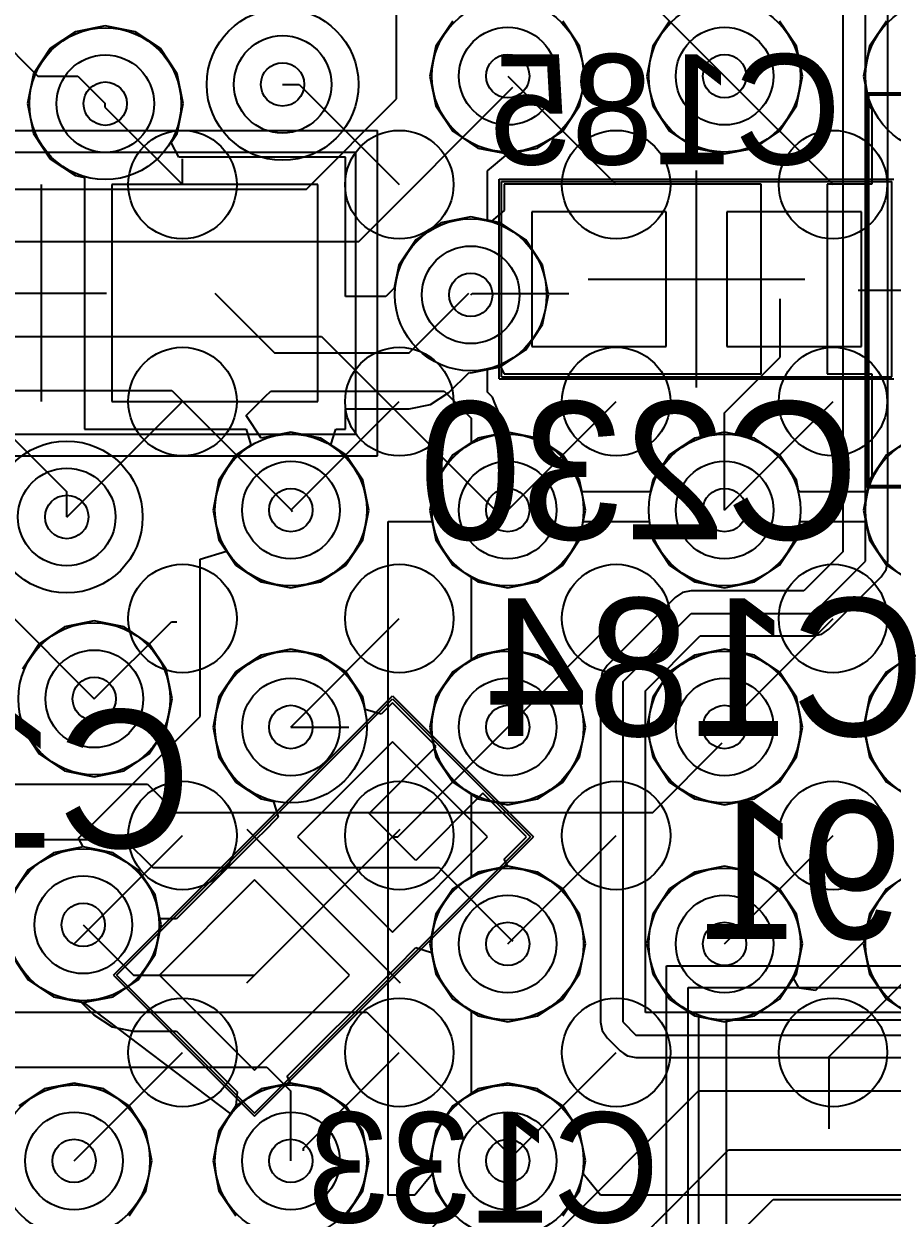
# Model space of a CAD drawing. Extents: x 28 to 300, y 18 to 330.
# Drawn here: x 171.55 to 175.55, y 145.52 to 151.01 of the extents above; entities that cross this region are included whole.
import ezdxf

# ---------------------------------------------------------------- set-up
doc = ezdxf.new("R2010")
doc.units = 0
for name, color, linetype in [('BOTTOMLAYER', 5, 'CONTINUOUS'), ('BOTTOMOVERLAY', 54, 'CONTINUOUS'), ('BOTTOMPASTE', 16, 'CONTINUOUS'), ('BOTTOMSOLDER', 6, 'CONTINUOUS'), ('DRILLDRAWING', 1, 'CONTINUOUS'), ('INTERNALPLANE1', 76, 'CONTINUOUS'), ('INTERNALPLANE6', 136, 'CONTINUOUS'), ('MECHANICAL14', 56, 'CONTINUOUS'), ('MECHANICAL16', 56, 'CONTINUOUS'), ('MIDLAYER1', 16, 'CONTINUOUS'), ('MIDLAYER3', 90, 'CONTINUOUS'), ('MULTILAYER', 9, 'CONTINUOUS'), ('TOPLAYER', 1, 'CONTINUOUS'), ('TOPPASTE', 8, 'CONTINUOUS'), ('TOPSOLDER', 216, 'CONTINUOUS'), ('VIAHOLELAYER', 16, 'CONTINUOUS')]:
    doc.layers.add(name, color=color, linetype=linetype)

msp = doc.modelspace()

# ---------------------------------------------------------------- linework, layer by layer
at = {"layer": 'BOTTOMLAYER'}
for p, q in [((171.9238, 151.0021), (171.7865, 150.9748)), ((172.0611, 150.9748), (171.9238, 151.0021)), ((173.5258, 151.024), (173.448, 150.9075)), ((174.1112, 150.9075), (174.0334, 151.024)), ((174.5258, 151.024), (174.448, 150.9075)), ((175.1112, 150.9075), (175.0334, 151.024)), ((175.5258, 151.024), (175.448, 150.9075)), ((171.7865, 150.9748), (171.67, 150.897)), ((172.1776, 150.897), (172.0611, 150.9748)), ((171.67, 150.897), (171.5922, 150.7805)), ((172.2554, 150.7805), (172.1776, 150.897)), ((173.448, 150.9075), (173.4207, 150.7702)), ((174.1385, 150.7702), (174.1112, 150.9075)), ((174.448, 150.9075), (174.4207, 150.7702)), ((175.1385, 150.7702), (175.1112, 150.9075)), ((175.448, 150.9075), (175.4207, 150.7702)), ((171.5922, 150.7805), (171.5649, 150.6432)), ((172.2827, 150.6432), (172.2554, 150.7805)), ((173.4207, 150.7702), (173.448, 150.6329)), ((174.1112, 150.6329), (174.1385, 150.7702)), ((174.4207, 150.7702), (174.448, 150.6329)), ((175.1112, 150.6329), (175.1385, 150.7702)), ((175.4207, 150.7702), (175.448, 150.6329)), ((171.5649, 150.6432), (171.5922, 150.5059)), ((172.2554, 150.5059), (172.2827, 150.6432)), ((173.448, 150.6329), (173.5258, 150.5164)), ((174.0334, 150.5164), (174.1112, 150.6329)), ((174.448, 150.6329), (174.5258, 150.5164)), ((175.0334, 150.5164), (175.1112, 150.6329)), ((175.448, 150.6329), (175.458, 150.6179)), ((175.458, 150.6179), (175.458, 150.2716)), ((173.5258, 150.5164), (173.6423, 150.4386)), ((173.9169, 150.4386), (174.0334, 150.5164)), ((174.5258, 150.5164), (174.6423, 150.4386)), ((174.9169, 150.4386), (175.0334, 150.5164)), ((171.5922, 150.5059), (171.67, 150.3894)), ((172.2277, 150.4644), (172.2554, 150.5059)), ((172.2636, 150.3972), (172.2277, 150.4644)), ((173.0316, 150.3972), (172.2636, 150.3972)), ((173.0316, 149.7542), (173.0316, 150.3972)), ((173.6423, 150.4386), (173.7796, 150.4113)), ((173.7796, 150.4113), (173.9169, 150.4386)), ((174.6423, 150.4386), (174.7796, 150.4113)), ((174.7796, 150.4113), (174.9169, 150.4386)), ((171.67, 150.3894), (171.7865, 150.3116)), ((171.7865, 150.3116), (171.8276, 150.3034)), ((171.8276, 150.3034), (171.8276, 149.1432)), ((172.9046, 150.2702), (171.9546, 150.2702)), ((171.9546, 150.2702), (171.9546, 149.2702)), ((172.9046, 149.2702), (172.9046, 150.2702)), ((174.6095, 150.2716), (173.7634, 150.2716)), ((173.7634, 150.2716), (173.7634, 150.1503)), ((174.6374, 150.2716), (174.6095, 150.2716)), ((174.6095, 150.2716), (174.6095, 150.2716)), ((174.6095, 150.2716), (174.6095, 150.2716)), ((174.6504, 150.2716), (174.6374, 150.2716)), ((174.6634, 150.2716), (174.6504, 150.2716)), ((174.6913, 150.2716), (174.6634, 150.2716)), ((174.948, 150.2716), (174.6913, 150.2716)), ((174.6913, 150.2716), (174.6913, 150.2716)), ((174.6913, 150.2716), (174.6913, 150.2716)), ((174.6913, 150.2716), (174.6913, 150.2716)), ((174.948, 149.8343), (174.948, 150.2716)), ((175.458, 150.2716), (175.2528, 150.2716)), ((175.2528, 150.2716), (175.2528, 149.8343)), ((173.7634, 150.1503), (173.7045, 150.102)), ((173.8904, 150.1446), (173.8904, 149.5246)), ((174.5104, 150.1446), (173.8904, 150.1446)), ((174.5104, 149.5246), (174.5104, 150.1446)), ((174.7904, 150.1446), (174.7904, 149.5246)), ((175.4104, 150.1446), (174.7904, 150.1446)), ((175.4104, 149.5246), (175.4104, 150.1446)), ((173.4717, 150.0937), (173.3552, 150.0159)), ((173.609, 150.121), (173.4717, 150.0937)), ((173.7045, 150.102), (173.609, 150.121)), ((173.3552, 150.0159), (173.2774, 149.8994)), ((173.2774, 149.8994), (173.2561, 149.7925)), ((174.948, 149.3976), (174.948, 149.8343)), ((175.2528, 149.8343), (175.2528, 149.3976)), ((170.8296, 149.7702), (171.746, 148.8538)), ((172.4296, 149.7702), (172.7046, 149.4952)), ((173.2179, 149.7542), (173.0316, 149.7542)), ((173.2561, 149.7925), (173.2179, 149.7542)), ((173.3251, 149.4952), (173.6001, 149.7702)), ((173.609, 149.7621), (173.6157, 149.7688)), ((173.6157, 149.7688), (174.0616, 149.7688)), ((175.0366, 149.4748), (175.0366, 149.7438)), ((173.8904, 149.5246), (174.5104, 149.5246)), ((174.7904, 149.5246), (175.4104, 149.5246)), ((172.7046, 149.4952), (173.3251, 149.4952)), ((174.7796, 149.2178), (175.0366, 149.4748)), ((173.609, 149.4032), (173.7463, 149.4305)), ((173.7463, 149.4305), (173.7463, 149.4305)), ((173.7463, 149.4305), (173.7463, 149.4305)), ((173.7463, 149.4305), (173.7463, 149.4305)), ((173.7463, 149.4305), (173.7634, 149.3976)), ((173.5082, 149.3121), (173.601, 149.4048)), ((173.601, 149.4048), (173.609, 149.4032)), ((173.7634, 149.3976), (173.7634, 149.3976)), ((173.7634, 149.3976), (174.6374, 149.3976)), ((174.6374, 149.3976), (174.6374, 149.3976)), ((174.6374, 149.3976), (174.6634, 149.3976)), ((174.6634, 149.3976), (174.6913, 149.3976)), ((174.6913, 149.3976), (174.6913, 149.3976)), ((174.6913, 149.3976), (174.6913, 149.3976)), ((174.6913, 149.3976), (174.6913, 149.3976)), ((174.6913, 149.3976), (174.6913, 149.3976)), ((174.6913, 149.3976), (174.6913, 149.3976)), ((174.6913, 149.3976), (174.6913, 149.3976)), ((174.6913, 149.3976), (174.6913, 149.3976)), ((174.6913, 149.3976), (174.948, 149.3976)), ((175.2528, 149.3976), (175.458, 149.3976)), ((175.458, 149.3976), (175.458, 148.9225)), ((173.4242, 149.2559), (173.5082, 149.3121)), ((171.9546, 149.2702), (172.9046, 149.2702)), ((173.3251, 149.2362), (173.4242, 149.2559)), ((173.0316, 149.1432), (173.0316, 149.2362)), ((173.0316, 149.2362), (173.3251, 149.2362)), ((174.7796, 148.7702), (174.7796, 149.2178)), ((171.8276, 149.1432), (172.573, 149.1432)), ((172.573, 149.1432), (172.5951, 149.0703)), ((172.9641, 149.0703), (172.9862, 149.1432)), ((172.9862, 149.1432), (173.0316, 149.1432)), ((173.6423, 149.1018), (173.5258, 149.024)), ((173.7796, 149.1291), (173.6423, 149.1018)), ((173.9169, 149.1018), (173.7796, 149.1291)), ((174.0334, 149.024), (173.9169, 149.1018)), ((172.5951, 149.0703), (172.5258, 149.024)), ((173.0334, 149.024), (172.9641, 149.0703)), ((172.5258, 149.024), (172.448, 148.9075)), ((173.1112, 148.9075), (173.0334, 149.024)), ((173.5258, 149.024), (173.448, 148.9075)), ((174.1112, 148.9075), (174.0334, 149.024)), ((175.458, 148.9225), (175.448, 148.9075)), ((172.448, 148.9075), (172.4207, 148.7702)), ((173.1385, 148.7702), (173.1112, 148.9075)), ((173.448, 148.9075), (173.4207, 148.7702)), ((174.1385, 148.7702), (174.1112, 148.9075)), ((175.448, 148.9075), (175.4207, 148.7702)), ((171.746, 148.7382), (171.746, 148.8538)), ((172.4207, 148.7702), (172.448, 148.6329)), ((173.1112, 148.6329), (173.1385, 148.7702)), ((173.4207, 148.7702), (173.448, 148.6329)), ((174.1112, 148.6329), (174.1385, 148.7702)), ((175.4207, 148.7702), (175.448, 148.6329)), ((172.448, 148.6329), (172.5258, 148.5164)), ((173.0334, 148.5164), (173.1112, 148.6329)), ((173.448, 148.6329), (173.5258, 148.5164)), ((174.0334, 148.5164), (174.1112, 148.6329)), ((175.448, 148.6329), (175.5258, 148.5164)), ((172.5258, 148.5164), (172.6423, 148.4386)), ((172.9169, 148.4386), (173.0334, 148.5164)), ((173.5258, 148.5164), (173.6423, 148.4386)), ((173.9169, 148.4386), (174.0334, 148.5164)), ((175.5258, 148.5164), (175.6423, 148.4386)), ((172.6423, 148.4386), (172.7796, 148.4113)), ((172.7796, 148.4113), (172.9169, 148.4386)), ((173.6423, 148.4386), (173.7796, 148.4113)), ((173.7796, 148.4113), (173.9169, 148.4386)), ((171.873, 148.2589), (171.7357, 148.2316)), ((172.0103, 148.2316), (171.873, 148.2589)), ((171.7357, 148.2316), (171.6192, 148.1538)), ((172.1268, 148.1538), (172.0103, 148.2316)), ((171.6192, 148.1538), (171.5414, 148.0373)), ((172.2046, 148.0373), (172.1268, 148.1538)), ((172.6423, 148.1018), (172.5258, 148.024)), ((172.7796, 148.1291), (172.6423, 148.1018)), ((172.9169, 148.1018), (172.7796, 148.1291)), ((173.0334, 148.024), (172.9169, 148.1018)), ((174.6423, 148.1018), (174.5258, 148.024)), ((174.7796, 148.1291), (174.6423, 148.1018)), ((174.9169, 148.1018), (174.7796, 148.1291)), ((175.0334, 148.024), (174.9169, 148.1018)), ((175.6423, 148.1018), (175.5258, 148.024)), ((172.2319, 147.9), (172.2046, 148.0373)), ((172.5258, 148.024), (172.448, 147.9075)), ((173.1112, 147.9075), (173.0334, 148.024)), ((174.5258, 148.024), (174.448, 147.9075)), ((175.1112, 147.9075), (175.0334, 148.024)), ((175.5258, 148.024), (175.448, 147.9075)), ((172.2046, 147.7627), (172.2319, 147.9)), ((172.448, 147.9075), (172.4207, 147.7702)), ((173.1224, 147.8511), (173.1112, 147.9075)), ((173.2478, 147.8814), (173.1953, 147.8289)), ((173.449, 147.6802), (173.2478, 147.8814)), ((174.448, 147.9075), (174.4207, 147.7702)), ((175.1385, 147.7702), (175.1112, 147.9075)), ((175.448, 147.9075), (175.4207, 147.7702)), ((173.1953, 147.8289), (173.1224, 147.8511)), ((171.5414, 147.7627), (171.6192, 147.6462)), ((172.1268, 147.6462), (172.2046, 147.7627)), ((172.4207, 147.7702), (172.448, 147.6329)), ((173.2728, 147.2634), (173.7796, 147.7702)), ((174.4207, 147.7702), (174.448, 147.6329)), ((175.1112, 147.6329), (175.1385, 147.7702)), ((175.4207, 147.7702), (175.448, 147.6329)), ((173.2478, 147.7018), (172.8094, 147.2634)), ((173.1399, 147.371), (173.449, 147.6802)), ((173.6862, 147.2634), (173.2478, 147.7018)), ((171.6192, 147.6462), (171.7357, 147.5684)), ((172.0103, 147.5684), (172.1268, 147.6462)), ((172.448, 147.6329), (172.5258, 147.5164)), ((174.448, 147.6329), (174.5258, 147.5164)), ((175.0334, 147.5164), (175.1112, 147.6329)), ((175.448, 147.6329), (175.5258, 147.5164)), ((171.7357, 147.5684), (171.873, 147.5411)), ((171.873, 147.5411), (172.0103, 147.5684)), ((172.5258, 147.5164), (172.6423, 147.4386)), ((174.5258, 147.5164), (174.6423, 147.4386)), ((174.9169, 147.4386), (175.0334, 147.5164)), ((175.5258, 147.5164), (175.6423, 147.4386)), ((172.6423, 147.4386), (172.6987, 147.4274)), ((173.6646, 147.4646), (173.3554, 147.1555)), ((173.8658, 147.2634), (173.6646, 147.4646)), ((174.6423, 147.4386), (174.7796, 147.4113)), ((174.7796, 147.4113), (174.9169, 147.4386)), ((172.6987, 147.4274), (172.7209, 147.3545)), ((172.7209, 147.3545), (172.6495, 147.2831)), ((173.3554, 147.1555), (173.1399, 147.371)), ((172.6495, 147.2831), (172.6298, 147.2634)), ((172.6495, 147.2831), (172.6495, 147.2831)), ((172.6495, 147.2831), (172.6495, 147.2831)), ((171.8222, 147.2175), (171.6849, 147.1902)), ((171.9595, 147.1902), (171.8222, 147.2175)), ((172.5917, 147.2253), (172.2524, 146.886)), ((172.6114, 147.245), (172.5917, 147.2253)), ((172.5917, 147.2253), (172.5917, 147.2253)), ((172.5917, 147.2253), (172.5917, 147.2253)), ((172.6206, 147.2542), (172.6114, 147.245)), ((172.6298, 147.2634), (172.6206, 147.2542)), ((172.8094, 147.2634), (173.2478, 146.825)), ((173.2478, 147.2634), (173.2728, 147.2634)), ((173.2478, 146.825), (173.6862, 147.2634)), ((173.7628, 147.1604), (173.8658, 147.2634)), ((171.6849, 147.1902), (171.5684, 147.1124)), ((172.076, 147.1124), (171.9595, 147.1902)), ((173.7796, 147.1291), (173.7628, 147.1604)), ((171.5684, 147.1124), (171.4906, 146.9959)), ((172.1538, 146.9959), (172.076, 147.1124)), ((173.9169, 147.1018), (173.7796, 147.1291)), ((174.7796, 147.1291), (174.6423, 147.1018)), ((174.9169, 147.1018), (174.7796, 147.1291)), ((172.6114, 147.0654), (172.173, 146.627)), ((173.0498, 146.627), (172.6114, 147.0654)), ((174.0334, 147.024), (173.9169, 147.1018)), ((174.6423, 147.1018), (174.5258, 147.024)), ((175.0334, 147.024), (174.9169, 147.1018)), ((175.6423, 147.1018), (175.5258, 147.024)), ((172.1756, 146.886), (172.1538, 146.9959)), ((174.1112, 146.9075), (174.0334, 147.024)), ((174.5258, 147.024), (174.448, 146.9075)), ((175.1112, 146.9075), (175.0334, 147.024)), ((175.5258, 147.024), (175.448, 146.9075)), ((172.2524, 146.886), (172.1756, 146.886)), ((174.1385, 146.7702), (174.1112, 146.9075)), ((174.448, 146.9075), (174.4207, 146.7702)), ((175.1385, 146.7702), (175.1112, 146.9075)), ((175.448, 146.9075), (175.4225, 146.7794)), ((171.8222, 146.8586), (172.0538, 146.627)), ((175.4225, 146.7794), (175.1983, 146.5551)), ((171.4906, 146.7213), (171.5684, 146.6048)), ((173.2675, 146.6651), (173.3556, 146.7532)), ((173.3556, 146.7532), (173.4285, 146.731)), ((173.4285, 146.731), (173.448, 146.6329)), ((174.1112, 146.6329), (174.1385, 146.7702)), ((174.4207, 146.7702), (174.448, 146.6329)), ((175.1112, 146.6329), (175.1385, 146.7702)), ((175.2616, 146.2522), (175.7796, 146.7702)), ((173.2478, 146.6454), (173.2675, 146.6651)), ((173.2675, 146.6651), (173.2675, 146.6651)), ((173.2675, 146.6651), (173.2675, 146.6651)), ((172.0538, 146.627), (172.6114, 146.627)), ((172.173, 146.627), (172.6114, 146.1886)), ((172.6114, 146.1886), (173.0498, 146.627)), ((172.7628, 146.1604), (173.2294, 146.627)), ((173.2294, 146.627), (173.2478, 146.6454)), ((173.2294, 146.627), (173.2294, 146.627)), ((173.2294, 146.627), (173.2294, 146.627)), ((173.2294, 146.627), (173.2294, 146.627)), ((173.2294, 146.627), (173.2294, 146.627)), ((173.2294, 146.627), (173.2294, 146.627)), ((173.2294, 146.627), (173.2294, 146.627)), ((173.2294, 146.627), (173.2294, 146.627)), ((173.2294, 146.627), (173.2294, 146.627)), ((173.2294, 146.627), (173.2294, 146.627)), ((173.2294, 146.627), (173.2294, 146.627)), ((173.2294, 146.627), (173.2294, 146.627)), ((173.2294, 146.627), (173.2294, 146.627)), ((173.2294, 146.627), (173.2294, 146.627)), ((173.2294, 146.627), (173.2294, 146.627)), ((173.2294, 146.627), (173.2294, 146.627)), ((173.2294, 146.627), (173.2294, 146.627)), ((173.2294, 146.627), (173.2294, 146.627)), ((173.2294, 146.627), (173.2294, 146.627)), ((173.2294, 146.627), (173.2294, 146.627)), ((173.2294, 146.627), (173.2294, 146.627)), ((173.448, 146.6329), (173.5258, 146.5164)), ((174.0334, 146.5164), (174.1112, 146.6329)), ((174.448, 146.6329), (174.5258, 146.5164)), ((175.0979, 146.613), (175.1112, 146.6329)), ((175.1229, 146.5663), (175.0979, 146.613)), ((171.5684, 146.6048), (171.6849, 146.527)), ((175.1983, 146.5551), (175.1229, 146.5663)), ((171.6849, 146.527), (171.813, 146.5015)), ((171.813, 146.5015), (171.8707, 146.4439)), ((173.5258, 146.5164), (173.6423, 146.4386)), ((173.9169, 146.4386), (174.0334, 146.5164)), ((174.5258, 146.5164), (174.6423, 146.4386)), ((171.8707, 146.4439), (171.8707, 146.4439)), ((171.8707, 146.4439), (171.8707, 146.4439)), ((171.8707, 146.4439), (171.8707, 146.4439)), ((171.8707, 146.4439), (171.8707, 146.4439)), ((171.8707, 146.4439), (171.8707, 146.4439)), ((171.8707, 146.4439), (171.8707, 146.4439)), ((171.8707, 146.4439), (171.8707, 146.4439)), ((171.8707, 146.4439), (171.8707, 146.4439)), ((171.8707, 146.4439), (171.9547, 146.3877)), ((173.6423, 146.4386), (173.7796, 146.4113)), ((173.7796, 146.4113), (173.9169, 146.4386)), ((174.6423, 146.4386), (174.6596, 146.4352)), ((174.6596, 146.4352), (174.6596, 145.3558)), ((174.7866, 146.4188), (174.7866, 145.4188)), ((175.7366, 146.4188), (174.7866, 146.4188)), ((171.9547, 146.3877), (172.0538, 146.368)), ((172.0538, 146.368), (172.2524, 146.368)), ((172.2524, 146.368), (172.5322, 146.0882)), ((175.2616, 145.9188), (175.2616, 146.2522)), ((171.7796, 146.1291), (171.6423, 146.1018)), ((171.9169, 146.1018), (171.7796, 146.1291)), ((172.7796, 146.1291), (172.7628, 146.1604)), ((172.9169, 146.1018), (172.7796, 146.1291)), ((173.7796, 146.1291), (173.6423, 146.1018)), ((173.9169, 146.1018), (173.7796, 146.1291)), ((171.6423, 146.1018), (171.5258, 146.024)), ((172.0334, 146.024), (171.9169, 146.1018)), ((172.5322, 146.0882), (172.5258, 146.024)), ((173.0334, 146.024), (172.9169, 146.1018)), ((173.6423, 146.1018), (173.5258, 146.024)), ((174.0334, 146.024), (173.9169, 146.1018)), ((172.1112, 145.9075), (172.0334, 146.024)), ((172.5258, 146.024), (172.448, 145.9075)), ((173.1112, 145.9075), (173.0334, 146.024)), ((173.5258, 146.024), (173.448, 145.9075)), ((174.1112, 145.9075), (174.0334, 146.024)), ((172.1385, 145.7702), (172.1112, 145.9075)), ((172.448, 145.9075), (172.4207, 145.7702)), ((173.1385, 145.7702), (173.1112, 145.9075)), ((173.448, 145.9075), (173.4207, 145.7702)), ((174.1385, 145.7702), (174.1112, 145.9075)), ((172.1112, 145.6329), (172.1385, 145.7702)), ((172.4207, 145.7702), (172.448, 145.6329)), ((173.1112, 145.6329), (173.1385, 145.7702)), ((173.4207, 145.7702), (173.448, 145.6329)), ((174.1112, 145.6329), (174.1385, 145.7702)), ((172.0334, 145.5164), (172.1112, 145.6329)), ((172.448, 145.6329), (172.5258, 145.5164)), ((173.0334, 145.5164), (173.1112, 145.6329)), ((173.448, 145.6329), (173.5258, 145.5164)), ((174.0334, 145.5164), (174.1112, 145.6329))]:
    msp.add_line(p, q, dxfattribs=at)
for centre in [(172.7415, 150.7321), (173.7796, 150.7702), (174.7796, 150.7702), (171.9238, 150.6432), (173.609, 149.7621), (172.7796, 148.7702), (173.7796, 148.7702), (174.7796, 148.7702), (171.746, 148.7382), (171.873, 147.9), (172.7796, 147.7702), (173.7796, 147.7702), (174.7796, 147.7702), (171.8222, 146.8586), (173.7796, 146.7702), (174.7796, 146.7702), (171.7796, 145.7702), (172.7796, 145.7702), (173.7796, 145.7702)]:
    msp.add_circle(centre, 0.225, dxfattribs=at)
at = {"layer": 'BOTTOMOVERLAY'}
msp.add_line((171.6296, 149.2702), (171.6296, 150.2702), dxfattribs=at)
at = {"layer": 'BOTTOMPASTE'}
for p, q in [((172.9046, 150.2702), (171.9546, 150.2702)), ((171.9546, 150.2702), (171.9546, 149.2702)), ((172.9046, 149.2702), (172.9046, 150.2702)), ((173.8904, 150.1446), (173.8904, 149.5246)), ((174.5104, 150.1446), (173.8904, 150.1446)), ((174.5104, 149.5246), (174.5104, 150.1446)), ((174.7904, 150.1446), (174.7904, 149.5246)), ((175.4104, 150.1446), (174.7904, 150.1446)), ((175.4104, 149.5246), (175.4104, 150.1446)), ((173.8904, 149.5246), (174.5104, 149.5246)), ((174.7904, 149.5246), (175.4104, 149.5246)), ((171.9546, 149.2702), (172.9046, 149.2702)), ((173.2478, 147.7018), (172.8094, 147.2634)), ((173.6862, 147.2634), (173.2478, 147.7018)), ((172.8094, 147.2634), (173.2478, 146.825)), ((173.2478, 146.825), (173.6862, 147.2634)), ((172.6114, 147.0654), (172.173, 146.627)), ((173.0498, 146.627), (172.6114, 147.0654)), ((172.173, 146.627), (172.6114, 146.1886)), ((172.6114, 146.1886), (173.0498, 146.627)), ((174.7866, 146.4188), (174.7866, 145.4188)), ((175.7366, 146.4188), (174.7866, 146.4188))]:
    msp.add_line(p, q, dxfattribs=at)
at = {"layer": 'BOTTOMSOLDER'}
for p, q in [((172.9046, 150.2702), (171.9546, 150.2702)), ((171.9546, 150.2702), (171.9546, 149.2702)), ((172.9046, 149.2702), (172.9046, 150.2702)), ((173.8904, 150.1446), (173.8904, 149.5246)), ((174.5104, 150.1446), (173.8904, 150.1446)), ((174.5104, 149.5246), (174.5104, 150.1446)), ((174.7904, 150.1446), (174.7904, 149.5246)), ((175.4104, 150.1446), (174.7904, 150.1446)), ((175.4104, 149.5246), (175.4104, 150.1446)), ((173.8904, 149.5246), (174.5104, 149.5246)), ((174.7904, 149.5246), (175.4104, 149.5246)), ((171.9546, 149.2702), (172.9046, 149.2702)), ((173.2478, 147.7018), (172.8094, 147.2634)), ((173.6862, 147.2634), (173.2478, 147.7018)), ((172.8094, 147.2634), (173.2478, 146.825)), ((173.2478, 146.825), (173.6862, 147.2634)), ((172.6114, 147.0654), (172.173, 146.627)), ((173.0498, 146.627), (172.6114, 147.0654)), ((172.173, 146.627), (172.6114, 146.1886)), ((172.6114, 146.1886), (173.0498, 146.627)), ((174.7866, 146.4188), (174.7866, 145.4188)), ((175.7366, 146.4188), (174.7866, 146.4188))]:
    msp.add_line(p, q, dxfattribs=at)
at = {"layer": 'DRILLDRAWING'}
for centre in [(173.7796, 150.7702), (174.7796, 150.7702), (172.7415, 150.7321), (171.9238, 150.6432), (173.609, 149.7621), (172.7796, 148.7702), (173.7796, 148.7702), (174.7796, 148.7702), (171.746, 148.7382), (171.873, 147.9), (172.7796, 147.7702), (173.7796, 147.7702), (174.7796, 147.7702), (171.8222, 146.8586), (173.7796, 146.7702), (174.7796, 146.7702), (171.7796, 145.7702), (172.7796, 145.7702), (173.7796, 145.7702)]:
    msp.add_circle(centre, 0.1, dxfattribs=at)
at = {"layer": 'INTERNALPLANE1'}
for p, q in [((175.429, 148.535), (175.429, 152.8784)), ((175.5326, 148.535), (175.5326, 152.8355)), ((175.3254, 151.5322), (175.3254, 148.5779)), ((175.3254, 148.5779), (175.1449, 148.3974)), ((175.1878, 148.2938), (175.429, 148.535)), ((175.5247, 148.4954), (175.5326, 148.535)), ((175.5022, 148.4618), (175.5247, 148.4954)), ((175.261, 148.2205), (175.5022, 148.4618)), ((174.5515, 148.3671), (174.2381, 148.0537)), ((174.5852, 148.3895), (174.5515, 148.3671)), ((174.6248, 148.3974), (174.5852, 148.3895)), ((175.1449, 148.3974), (174.6248, 148.3974)), ((174.3114, 147.9804), (174.6248, 148.2938)), ((174.6248, 148.2938), (175.1878, 148.2938)), ((175.2274, 148.1981), (175.261, 148.2205)), ((174.415, 147.9375), (174.6677, 148.1902)), ((174.6677, 148.1902), (175.1878, 148.1902)), ((175.1878, 148.1902), (175.2274, 148.1981)), ((175.1878, 148.1902), (175.1878, 148.1902)), ((174.2381, 148.0537), (174.2157, 148.02)), ((174.2157, 148.02), (174.2078, 147.9804)), ((174.2078, 147.9804), (174.2078, 147.9804)), ((174.2078, 147.9804), (174.2078, 146.4102)), ((174.3114, 146.4102), (174.3114, 147.9804)), ((174.415, 146.4542), (174.415, 147.9375)), ((181.8885, 146.4542), (174.415, 146.4542)), ((174.2078, 146.4102), (174.2078, 146.4102)), ((174.2078, 146.4102), (174.2157, 146.3706)), ((174.3114, 146.4102), (174.371, 146.3506)), ((174.2157, 146.3706), (174.2381, 146.337)), ((174.2381, 146.337), (174.2977, 146.2774)), ((174.371, 146.3506), (176.5466, 146.3506)), ((174.2977, 146.2774), (174.2977, 146.2774)), ((174.2977, 146.2774), (174.3146, 146.2661)), ((174.3146, 146.2661), (174.3314, 146.2549)), ((174.3314, 146.2549), (174.371, 146.247)), ((174.371, 146.247), (174.371, 146.247)), ((174.371, 146.247), (181.9314, 146.247))]:
    msp.add_line(p, q, dxfattribs=at)
for centre in [(173.7796, 150.7702), (174.7796, 150.7702), (171.9238, 150.6432), (173.609, 149.7621), (172.7796, 148.7702), (173.7796, 148.7702), (175.7796, 148.7702), (171.873, 147.9), (172.7796, 147.7702), (174.7796, 147.7702), (171.8222, 146.8586), (173.7796, 146.7702), (175.7796, 146.7702), (171.7796, 145.7702), (172.7796, 145.7702), (173.7796, 145.7702)]:
    msp.add_circle(centre, 0.35, dxfattribs=at)
at = {"layer": 'INTERNALPLANE6'}
for centre in [(173.7796, 150.7702), (174.7796, 150.7702), (175.7796, 150.7702), (172.7415, 150.7321), (171.9238, 150.6432), (171.746, 148.7382), (172.7796, 148.7702), (173.7796, 148.7702), (174.7796, 148.7702), (171.873, 147.9), (172.7796, 147.7702), (173.7796, 147.7702), (174.7796, 147.7702), (175.7796, 147.7702), (173.7796, 146.7702), (174.7796, 146.7702), (171.7796, 145.7702), (172.7796, 145.7702), (173.7796, 145.7702)]:
    msp.add_circle(centre, 0.35, dxfattribs=at)
at = {"layer": 'MECHANICAL14'}
for p, q in [((175.445, 150.6838), (176.345, 150.6838)), ((175.445, 148.8838), (175.445, 150.6838)), ((170.1796, 150.4202), (173.0796, 150.4202)), ((173.0796, 149.1202), (173.0796, 150.4202)), ((173.7504, 149.3846), (173.7504, 150.2846)), ((173.7504, 150.2846), (175.5504, 150.2846)), ((175.5504, 149.3846), (175.5504, 150.2846)), ((173.7504, 149.3846), (175.5504, 149.3846)), ((170.1796, 149.1202), (173.0796, 149.1202)), ((175.445, 148.8838), (176.345, 148.8838)), ((171.975, 146.627), (173.2478, 147.8998)), ((173.2478, 147.8998), (173.8842, 147.2634)), ((172.6114, 145.9906), (173.8842, 147.2634)), ((171.975, 146.627), (172.6114, 145.9906)), ((174.6116, 146.5688), (177.5116, 146.5688)), ((174.6116, 145.2688), (174.6116, 146.5688))]:
    msp.add_line(p, q, dxfattribs=at)
at = {"layer": 'MECHANICAL16'}
for p, q in [((175.435, 150.6938), (176.355, 150.6938)), ((175.435, 148.8738), (175.435, 150.6938)), ((170.0796, 150.5202), (173.1796, 150.5202)), ((173.1796, 149.0202), (173.1796, 150.5202)), ((173.7404, 149.3746), (173.7404, 150.2946)), ((173.7404, 150.2946), (175.5604, 150.2946)), ((174.6504, 149.3346), (174.6504, 150.3346)), ((171.6296, 149.4702), (171.6296, 150.0702)), ((174.1504, 149.8346), (175.1504, 149.8346)), ((171.3296, 149.7702), (171.9296, 149.7702)), ((175.395, 149.7838), (176.395, 149.7838)), ((173.7404, 149.3746), (175.5604, 149.3746)), ((170.0796, 149.0202), (173.1796, 149.0202)), ((175.435, 148.8738), (176.355, 148.8738)), ((171.9609, 146.627), (173.2478, 147.9139)), ((173.2478, 147.9139), (173.8983, 147.2634)), ((172.576, 146.5916), (173.2832, 147.2988)), ((172.576, 147.2988), (173.2832, 146.5916)), ((172.6114, 145.9765), (173.8983, 147.2634)), ((174.5116, 145.1688), (174.5116, 146.6688)), ((174.5116, 146.6688), (177.6116, 146.6688)), ((171.9609, 146.627), (172.6114, 145.9765))]:
    msp.add_line(p, q, dxfattribs=at)
at = {"layer": 'MIDLAYER1'}
for p, q in [((174.2407, 151.3091), (174.7796, 150.7702)), ((173.2668, 150.6654), (173.2668, 151.0853)), ((173.0922, 150.0082), (173.8034, 150.7194)), ((172.8509, 150.2495), (173.2668, 150.6654)), ((170.6701, 150.2495), (172.8509, 150.2495)), ((170.5522, 150.0082), (173.0922, 150.0082)), ((156.0352, 149.57), (172.9208, 149.57)), ((172.9208, 149.57), (173.0945, 149.3963)), ((173.0033, 149.4875), (173.0945, 149.3963)), ((173.0945, 149.3963), (173.7399, 148.7509)), ((156.174, 149.3206), (172.2304, 149.3206)), ((172.2304, 149.3206), (172.7802, 148.7708)), ((172.7802, 148.7708), (172.7874, 148.7636)), ((173.7399, 148.7509), (173.7694, 148.7804)), ((173.7399, 148.7509), (173.7501, 148.7407)), ((173.7694, 148.7804), (173.778, 148.789)), ((173.7501, 148.7407), (173.7526, 148.7382)), ((174.4483, 147.3765), (174.7686, 147.6968)), ((170.5307, 147.5063), (172.1179, 147.5063)), ((172.1179, 147.5063), (172.2477, 147.3765)), ((172.2477, 147.3765), (174.4483, 147.3765)), ((170.4255, 147.2523), (172.0127, 147.2523)), ((172.0127, 147.2523), (172.1425, 147.1225)), ((172.1425, 147.1225), (173.4633, 147.1225)), ((173.4633, 147.1225), (173.7976, 146.7882)), ((173.7976, 146.7882), (173.8034, 146.7824)), ((169.6213, 146.4564), (173.13, 146.4564)), ((173.13, 146.4564), (173.7979, 145.7885)), ((169.5161, 146.2024), (172.6692, 146.2024)), ((172.6692, 146.2024), (172.7796, 146.092)), ((172.7796, 145.7702), (172.7796, 146.092)), ((173.9401, 145.3739), (174.66, 146.0938)), ((174.66, 146.0938), (176.7389, 146.0938)), ((173.7979, 145.7885), (173.8034, 145.783)), ((174.1687, 145.1919), (174.7982, 145.8214)), ((174.7982, 145.8214), (176.8152, 145.8214)), ((173.8034, 145.7702), (173.8034, 145.783)), ((173.8034, 145.7664), (173.8034, 145.7702)), ((174.3973, 144.9867), (175.0034, 145.5928)), ((175.0034, 145.5928), (176.9491, 145.5928))]:
    msp.add_line(p, q, dxfattribs=at)
for centre in [(172.7415, 150.7321), (173.7796, 150.7702), (174.7796, 150.7702), (171.9238, 150.6432), (173.609, 149.7621), (172.7796, 148.7702), (173.7796, 148.7702), (174.7796, 148.7702), (171.746, 148.7382), (171.873, 147.9), (172.7796, 147.7702), (173.7796, 147.7702), (174.7796, 147.7702), (171.8222, 146.8586), (173.7796, 146.7702), (174.7796, 146.7702), (171.7796, 145.7702), (172.7796, 145.7702), (173.7796, 145.7702)]:
    msp.add_circle(centre, 0.225, dxfattribs=at)
at = {"layer": 'MIDLAYER3'}
for p, q in [((171.3211, 151.0623), (171.6132, 150.7702)), ((174.1112, 150.9075), (174.0334, 151.024)), ((174.5258, 151.024), (174.448, 150.9075)), ((175.1112, 150.9075), (175.0334, 151.024)), ((174.1385, 150.7702), (174.1112, 150.9075)), ((174.448, 150.9075), (174.4207, 150.7702)), ((175.1385, 150.7702), (175.1112, 150.9075)), ((171.6132, 150.7702), (171.7968, 150.7702)), ((171.7968, 150.7702), (171.9238, 150.6432)), ((174.1112, 150.6329), (174.1385, 150.7702)), ((174.4207, 150.7702), (174.448, 150.6329)), ((175.1112, 150.6329), (175.1385, 150.7702)), ((174.0334, 150.5164), (174.1112, 150.6329)), ((174.448, 150.6329), (174.5258, 150.5164)), ((175.0334, 150.5164), (175.1112, 150.6329)), ((173.9169, 150.4386), (174.0334, 150.5164)), ((174.5258, 150.5164), (174.6423, 150.4386)), ((174.9169, 150.4386), (175.0334, 150.5164)), ((173.6856, 150.3342), (173.7796, 150.4113)), ((173.7796, 150.4113), (173.9169, 150.4386)), ((174.6423, 150.4386), (174.7796, 150.4113)), ((174.7796, 150.4113), (174.9169, 150.4386)), ((173.6856, 150.1057), (173.6856, 150.3342)), ((173.7463, 150.0937), (173.6856, 150.1057)), ((173.8628, 150.0159), (173.7463, 150.0937)), ((173.9406, 149.8994), (173.8628, 150.0159)), ((173.9679, 149.7621), (173.9406, 149.8994)), ((173.9406, 149.6247), (173.9679, 149.7621)), ((173.8628, 149.5083), (173.9406, 149.6247)), ((173.7463, 149.4305), (173.8628, 149.5083)), ((173.6856, 149.4184), (173.7463, 149.4305)), ((173.6856, 149.3142), (173.6856, 149.4184)), ((172.6616, 149.2938), (172.6866, 149.3188)), ((172.6866, 149.3188), (173.4866, 149.3188)), ((173.4866, 149.3188), (173.6116, 149.1938)), ((173.7088, 149.291), (173.6856, 149.3142)), ((172.5731, 149.2053), (172.6616, 149.2938)), ((173.7206, 149.2625), (173.7088, 149.291)), ((173.7088, 149.291), (173.7088, 149.291)), ((173.7491, 149.1938), (173.7206, 149.2625)), ((172.6423, 149.1018), (172.5731, 149.2053)), ((173.6116, 149.1938), (173.6116, 149.0813)), ((173.7491, 149.1542), (173.7491, 149.1938)), ((173.7491, 149.1938), (173.7491, 149.1938)), ((173.7796, 149.1291), (173.7491, 149.1542)), ((172.7796, 149.1291), (172.6423, 149.1018)), ((172.9169, 149.1018), (172.7796, 149.1291)), ((173.0334, 149.024), (172.9169, 149.1018)), ((173.6116, 149.0813), (173.5258, 149.024)), ((173.9169, 149.1018), (173.7796, 149.1291)), ((174.0334, 149.024), (173.9169, 149.1018)), ((174.6423, 149.1018), (174.5258, 149.024)), ((174.7796, 149.1291), (174.6423, 149.1018)), ((174.9169, 149.1018), (174.7796, 149.1291)), ((175.0334, 149.024), (174.9169, 149.1018)), ((175.6423, 149.1018), (175.5258, 149.024)), ((173.1112, 148.9075), (173.0334, 149.024)), ((173.5258, 149.024), (173.448, 148.9075)), ((174.1112, 148.9075), (174.0334, 149.024)), ((174.5258, 149.024), (174.448, 148.9075)), ((175.1112, 148.9075), (175.0334, 149.024)), ((175.5258, 149.024), (175.448, 148.9075)), ((173.1385, 148.7702), (173.1112, 148.9075)), ((173.448, 148.9075), (173.4207, 148.7702)), ((174.121, 148.8582), (174.1112, 148.9075)), ((174.448, 148.9075), (174.4382, 148.8582)), ((175.121, 148.8582), (175.1112, 148.9075)), ((175.448, 148.9075), (175.4382, 148.8582)), ((174.1279, 148.8545), (174.121, 148.8582)), ((174.4313, 148.8545), (174.1279, 148.8545)), ((174.4382, 148.8582), (174.4313, 148.8545)), ((175.1279, 148.8545), (175.121, 148.8582)), ((175.4313, 148.8545), (175.1279, 148.8545)), ((175.4382, 148.8582), (175.4313, 148.8545)), ((173.1112, 148.6329), (173.1385, 148.7702)), ((173.4207, 148.7702), (173.448, 148.6329)), ((173.228, 145.6131), (173.228, 148.717)), ((173.228, 148.717), (173.4313, 148.717)), ((173.4313, 148.717), (173.448, 148.6329)), ((174.1112, 148.6329), (174.1279, 148.717)), ((174.1279, 148.717), (174.4313, 148.717)), ((174.4313, 148.717), (174.448, 148.6329)), ((175.1112, 148.6329), (175.1279, 148.717)), ((175.1279, 148.717), (175.4313, 148.717)), ((175.4313, 148.717), (175.448, 148.6329)), ((173.0334, 148.5164), (173.1112, 148.6329)), ((173.448, 148.6329), (173.5258, 148.5164)), ((173.448, 148.6329), (173.5258, 148.5164)), ((174.0334, 148.5164), (174.1112, 148.6329)), ((174.448, 148.6329), (174.5258, 148.5164)), ((175.0334, 148.5164), (175.1112, 148.6329)), ((175.448, 148.6329), (175.5258, 148.5164)), ((172.3616, 148.5434), (172.4831, 148.5803)), ((172.3616, 148.4688), (172.3616, 148.5434)), ((172.4831, 148.5803), (172.5258, 148.5164)), ((172.5258, 148.5164), (172.6423, 148.4386)), ((172.9169, 148.4386), (173.0334, 148.5164)), ((173.5258, 148.5164), (173.6116, 148.4591)), ((173.5258, 148.5164), (173.6423, 148.4386)), ((173.9169, 148.4386), (174.0334, 148.5164)), ((174.5258, 148.5164), (174.6423, 148.4386)), ((174.9169, 148.4386), (175.0334, 148.5164)), ((175.5258, 148.5164), (175.6423, 148.4386)), ((172.3616, 147.8188), (172.3616, 148.4688)), ((172.6423, 148.4386), (172.7796, 148.4113)), ((172.7796, 148.4113), (172.9169, 148.4386)), ((173.6116, 148.4591), (173.6116, 148.0813)), ((173.6423, 148.4386), (173.7796, 148.4113)), ((173.7796, 148.4113), (173.9169, 148.4386)), ((174.6423, 148.4386), (174.7796, 148.4113)), ((174.7796, 148.4113), (174.9169, 148.4386)), ((171.4539, 148.3191), (171.873, 147.9)), ((173.6423, 148.1018), (173.5258, 148.024)), ((173.7796, 148.1291), (173.6423, 148.1018)), ((173.9169, 148.1018), (173.7796, 148.1291)), ((174.0334, 148.024), (173.9169, 148.1018)), ((174.6423, 148.1018), (174.5258, 148.024)), ((174.7796, 148.1291), (174.6423, 148.1018)), ((174.9169, 148.1018), (174.7796, 148.1291)), ((175.0334, 148.024), (174.9169, 148.1018)), ((175.6423, 148.1018), (175.5258, 148.024)), ((173.6116, 148.0813), (173.5258, 148.024)), ((173.5258, 148.024), (173.448, 147.9075)), ((173.5258, 148.024), (173.448, 147.9075)), ((174.1112, 147.9075), (174.0334, 148.024)), ((174.5258, 148.024), (174.448, 147.9075)), ((175.1112, 147.9075), (175.0334, 148.024)), ((175.5258, 148.024), (175.448, 147.9075)), ((173.448, 147.9075), (173.4207, 147.7702)), ((173.448, 147.9075), (173.4207, 147.7702)), ((174.1385, 147.7702), (174.1112, 147.9075)), ((174.448, 147.9075), (174.4207, 147.7702)), ((175.1385, 147.7702), (175.1112, 147.9075)), ((175.448, 147.9075), (175.4207, 147.7702)), ((171.8006, 147.2578), (172.3616, 147.8188)), ((172.7796, 147.7702), (173.0473, 147.7702)), ((173.4207, 147.7702), (173.448, 147.6329)), ((173.4207, 147.7702), (173.448, 147.6329)), ((174.1112, 147.6329), (174.1385, 147.7702)), ((174.4207, 147.7702), (174.448, 147.6329)), ((175.1112, 147.6329), (175.1385, 147.7702)), ((175.4207, 147.7702), (175.448, 147.6329)), ((173.448, 147.6329), (173.5258, 147.5164)), ((173.448, 147.6329), (173.5258, 147.5164)), ((174.0334, 147.5164), (174.1112, 147.6329)), ((174.448, 147.6329), (174.5258, 147.5164)), ((175.0334, 147.5164), (175.1112, 147.6329)), ((175.448, 147.6329), (175.5258, 147.5164)), ((173.5258, 147.5164), (173.6116, 147.4591)), ((173.5258, 147.5164), (173.6423, 147.4386)), ((173.9169, 147.4386), (174.0334, 147.5164)), ((174.5258, 147.5164), (174.6423, 147.4386)), ((174.9169, 147.4386), (175.0334, 147.5164)), ((175.5258, 147.5164), (175.6423, 147.4386)), ((173.6116, 147.4591), (173.6116, 147.0813)), ((173.6423, 147.4386), (173.7796, 147.4113)), ((173.7796, 147.4113), (173.9169, 147.4386)), ((174.6423, 147.4386), (174.7796, 147.4113)), ((174.7796, 147.4113), (174.9169, 147.4386)), ((171.8222, 147.2175), (171.8006, 147.2578)), ((171.9595, 147.1902), (171.8222, 147.2175)), ((172.076, 147.1124), (171.9595, 147.1902)), ((172.1538, 146.9959), (172.076, 147.1124)), ((173.7796, 147.1291), (173.6423, 147.1018)), ((173.9169, 147.1018), (173.7796, 147.1291)), ((174.7796, 147.1291), (174.6423, 147.1018)), ((174.9169, 147.1018), (174.7796, 147.1291)), ((173.6423, 147.1018), (173.5258, 147.024)), ((173.6116, 147.0813), (173.5258, 147.024)), ((174.0334, 147.024), (173.9169, 147.1018)), ((174.6423, 147.1018), (174.5258, 147.024)), ((175.0334, 147.024), (174.9169, 147.1018)), ((175.6423, 147.1018), (175.5258, 147.024)), ((172.1811, 146.8586), (172.1538, 146.9959)), ((173.5258, 147.024), (173.448, 146.9075)), ((173.5258, 147.024), (173.448, 146.9075)), ((174.1112, 146.9075), (174.0334, 147.024)), ((174.5258, 147.024), (174.448, 146.9075)), ((175.1112, 146.9075), (175.0334, 147.024)), ((175.5258, 147.024), (175.448, 146.9075)), ((173.448, 146.9075), (173.4207, 146.7702)), ((173.448, 146.9075), (173.4207, 146.7702)), ((174.1385, 146.7702), (174.1112, 146.9075)), ((174.448, 146.9075), (174.4207, 146.7702)), ((175.1385, 146.7702), (175.1112, 146.9075)), ((175.448, 146.9075), (175.4207, 146.7702)), ((172.1538, 146.7213), (172.1811, 146.8586)), ((171.4906, 146.7213), (171.5684, 146.6048)), ((172.076, 146.6048), (172.1538, 146.7213)), ((173.4207, 146.7702), (173.448, 146.6329)), ((173.4207, 146.7702), (173.448, 146.6329)), ((174.1112, 146.6329), (174.1385, 146.7702)), ((174.4207, 146.7702), (174.448, 146.6329)), ((175.1112, 146.6329), (175.1385, 146.7702)), ((175.4207, 146.7702), (175.448, 146.6329)), ((171.5149, 146.685), (171.5684, 146.6048)), ((173.448, 146.6329), (173.5258, 146.5164)), ((173.448, 146.6329), (173.5258, 146.5164)), ((174.0334, 146.5164), (174.1112, 146.6329)), ((174.448, 146.6329), (174.5258, 146.5164)), ((175.0334, 146.5164), (175.1112, 146.6329)), ((175.448, 146.6329), (175.5258, 146.5164)), ((171.5684, 146.6048), (171.6849, 146.527)), ((171.5684, 146.6048), (171.6849, 146.527)), ((171.9595, 146.527), (172.076, 146.6048)), ((171.6849, 146.527), (171.8222, 146.4997)), ((171.6849, 146.527), (171.8222, 146.4997)), ((171.8222, 146.4997), (171.9595, 146.527)), ((171.8222, 146.4997), (171.8227, 146.4998)), ((171.8227, 146.4998), (172.5018, 145.988)), ((173.5258, 146.5164), (173.6116, 146.4591)), ((173.5258, 146.5164), (173.6423, 146.4386)), ((173.9169, 146.4386), (174.0334, 146.5164)), ((174.5258, 146.5164), (174.6423, 146.4386)), ((174.9169, 146.4386), (175.0334, 146.5164)), ((175.5258, 146.5164), (175.6423, 146.4386)), ((173.6116, 146.4591), (173.6116, 146.0813)), ((173.6423, 146.4386), (173.7796, 146.4113)), ((173.7796, 146.4113), (173.9169, 146.4386)), ((174.6423, 146.4386), (174.7796, 146.4113)), ((174.7796, 146.4113), (174.9169, 146.4386)), ((172.7796, 146.1291), (172.6423, 146.1018)), ((172.9169, 146.1018), (172.7796, 146.1291)), ((173.7796, 146.1291), (173.6423, 146.1018)), ((173.9169, 146.1018), (173.7796, 146.1291)), ((172.6423, 146.1018), (172.5258, 146.024)), ((173.0334, 146.024), (172.9169, 146.1018)), ((173.6423, 146.1018), (173.5258, 146.024)), ((173.6116, 146.0813), (173.5258, 146.024)), ((174.0334, 146.024), (173.9169, 146.1018)), ((172.5258, 146.024), (172.448, 145.9075)), ((173.1112, 145.9075), (173.0334, 146.024)), ((173.5258, 146.024), (173.448, 145.9075)), ((173.5258, 146.024), (173.448, 145.9075)), ((174.1112, 145.9075), (174.0334, 146.024)), ((172.5018, 145.988), (172.448, 145.9075)), ((172.448, 145.9075), (172.4207, 145.7702)), ((172.448, 145.9075), (172.4207, 145.7702)), ((173.1385, 145.7702), (173.1112, 145.9075)), ((173.448, 145.9075), (173.4207, 145.7702)), ((173.448, 145.9075), (173.4207, 145.7702)), ((174.1385, 145.7702), (174.1112, 145.9075)), ((172.4207, 145.7702), (172.448, 145.6329)), ((172.4207, 145.7702), (172.448, 145.6329)), ((173.1112, 145.6329), (173.1385, 145.7702)), ((173.4207, 145.7702), (173.448, 145.6329)), ((173.4207, 145.7702), (173.4324, 145.7113)), ((174.1268, 145.7113), (174.1385, 145.7702)), ((173.4324, 145.7113), (173.3519, 145.6131)), ((174.2073, 145.6131), (174.1268, 145.7113)), ((172.448, 145.6329), (172.5258, 145.5164)), ((172.448, 145.6329), (172.5258, 145.5164)), ((173.0334, 145.5164), (173.1112, 145.6329)), ((173.448, 145.6329), (173.5092, 145.5414)), ((173.3519, 145.6131), (173.228, 145.6131)), ((177.3419, 145.6131), (174.2073, 145.6131)), ((173.5092, 145.5414), (173.2366, 145.2688))]:
    msp.add_line(p, q, dxfattribs=at)
for centre in [(172.7415, 150.7321), (173.7796, 150.7702), (174.7796, 150.7702), (171.9238, 150.6432), (173.609, 149.7621), (172.7796, 148.7702), (173.7796, 148.7702), (174.7796, 148.7702), (171.746, 148.7382), (171.873, 147.9), (172.7796, 147.7702), (173.7796, 147.7702), (174.7796, 147.7702), (171.8222, 146.8586), (173.7796, 146.7702), (174.7796, 146.7702), (171.7796, 145.7702), (172.7796, 145.7702), (173.7796, 145.7702)]:
    msp.add_circle(centre, 0.225, dxfattribs=at)
at = {"layer": 'MULTILAYER'}
for centre in [(172.7415, 150.7321), (173.7796, 150.7702), (174.7796, 150.7702), (171.9238, 150.6432), (173.609, 149.7621), (172.7796, 148.7702), (173.7796, 148.7702), (174.7796, 148.7702), (171.746, 148.7382), (171.873, 147.9), (172.7796, 147.7702), (173.7796, 147.7702), (174.7796, 147.7702), (171.8222, 146.8586), (173.7796, 146.7702), (174.7796, 146.7702), (171.7796, 145.7702), (172.7796, 145.7702), (173.7796, 145.7702)]:
    msp.add_circle(centre, 0.225, dxfattribs=at)
at = {"layer": 'TOPLAYER'}
for p, q in [((172.7415, 150.7321), (172.8177, 150.7321)), ((172.8177, 150.7321), (173.2796, 150.2702)), ((173.7796, 150.7702), (174.2796, 150.2702)), ((174.7796, 150.7702), (175.2796, 150.2702)), ((171.9238, 150.626), (171.9238, 150.6432)), ((171.9238, 150.626), (172.2796, 150.2702)), ((172.2796, 150.2702), (172.2796, 150.389)), ((171.7476, 148.7382), (172.2796, 149.2702)), ((172.7796, 148.7702), (173.2796, 149.2702)), ((173.7796, 148.7702), (174.2796, 149.2702)), ((174.7796, 148.7702), (175.2796, 149.2702)), ((173.7796, 148.7702), (173.7796, 148.7702)), ((171.746, 148.7382), (171.7476, 148.7382)), ((172.7796, 147.7702), (173.2796, 148.2702)), ((173.7796, 147.7702), (174.2796, 148.2702)), ((174.7796, 147.7702), (175.2796, 148.2702)), ((171.873, 147.9), (172.2286, 148.2556)), ((172.2286, 148.2556), (172.254, 148.2556)), ((173.7796, 147.7702), (173.7796, 147.7702)), ((171.8451, 146.8357), (172.2796, 147.2702)), ((172.2796, 147.2702), (172.2796, 147.2702)), ((173.7796, 146.7702), (174.2796, 147.2702)), ((174.7796, 146.7702), (175.2796, 147.2702)), ((171.7796, 146.7702), (171.8451, 146.8357)), ((173.7796, 146.7702), (173.7796, 146.7702)), ((174.7796, 146.7702), (174.7796, 146.7702)), ((171.7796, 145.7702), (172.2796, 146.2702)), ((172.2796, 146.2702), (172.2796, 146.2702)), ((172.8382, 145.8288), (173.2796, 146.2702)), ((173.7796, 145.7702), (174.2796, 146.2702)), ((172.8382, 145.8172), (172.8382, 145.8288))]:
    msp.add_line(p, q, dxfattribs=at)
for centre, radius in [((172.7415, 150.7321), 0.225), ((173.7796, 150.7702), 0.225), ((174.7796, 150.7702), 0.225), ((171.9238, 150.6432), 0.225), ((172.2796, 150.2702), 0.25), ((173.2796, 150.2702), 0.25), ((174.2796, 150.2702), 0.25), ((175.2796, 150.2702), 0.25), ((173.609, 149.7621), 0.225), ((172.2796, 149.2702), 0.25), ((173.2796, 149.2702), 0.25), ((174.2796, 149.2702), 0.25), ((175.2796, 149.2702), 0.25), ((172.7796, 148.7702), 0.225), ((173.7796, 148.7702), 0.225), ((174.7796, 148.7702), 0.225), ((171.746, 148.7382), 0.225), ((172.2796, 148.2702), 0.25), ((173.2796, 148.2702), 0.25), ((174.2796, 148.2702), 0.25), ((175.2796, 148.2702), 0.25), ((171.873, 147.9), 0.225), ((172.7796, 147.7702), 0.225), ((173.7796, 147.7702), 0.225), ((174.7796, 147.7702), 0.225), ((172.2796, 147.2702), 0.25), ((173.2796, 147.2702), 0.25), ((174.2796, 147.2702), 0.25), ((175.2796, 147.2702), 0.25), ((171.8222, 146.8586), 0.225), ((173.7796, 146.7702), 0.225), ((174.7796, 146.7702), 0.225), ((172.2796, 146.2702), 0.25), ((173.2796, 146.2702), 0.25), ((174.2796, 146.2702), 0.25), ((175.2796, 146.2702), 0.25), ((171.7796, 145.7702), 0.225), ((172.7796, 145.7702), 0.225), ((173.7796, 145.7702), 0.225)]:
    msp.add_circle(centre, radius, dxfattribs=at)
at = {"layer": 'TOPPASTE'}
for centre in [(172.2796, 150.2702), (173.2796, 150.2702), (174.2796, 150.2702), (175.2796, 150.2702), (172.2796, 149.2702), (173.2796, 149.2702), (174.2796, 149.2702), (175.2796, 149.2702), (172.2796, 148.2702), (173.2796, 148.2702), (174.2796, 148.2702), (175.2796, 148.2702), (172.2796, 147.2702), (173.2796, 147.2702), (174.2796, 147.2702), (175.2796, 147.2702), (172.2796, 146.2702), (173.2796, 146.2702), (174.2796, 146.2702), (175.2796, 146.2702)]:
    msp.add_circle(centre, 0.25, dxfattribs=at)
at = {"layer": 'TOPSOLDER'}
for centre in [(172.2796, 150.2702), (173.2796, 150.2702), (174.2796, 150.2702), (175.2796, 150.2702), (172.2796, 149.2702), (173.2796, 149.2702), (174.2796, 149.2702), (175.2796, 149.2702), (172.2796, 148.2702), (173.2796, 148.2702), (174.2796, 148.2702), (175.2796, 148.2702), (172.2796, 147.2702), (173.2796, 147.2702), (174.2796, 147.2702), (175.2796, 147.2702), (172.2796, 146.2702), (173.2796, 146.2702), (174.2796, 146.2702), (175.2796, 146.2702)]:
    msp.add_circle(centre, 0.25, dxfattribs=at)
at = {"layer": 'VIAHOLELAYER'}
for centre in [(173.7796, 150.7702), (174.7796, 150.7702), (172.7415, 150.7321), (171.9238, 150.6432), (173.609, 149.7621), (172.7796, 148.7702), (173.7796, 148.7702), (174.7796, 148.7702), (171.746, 148.7382), (171.873, 147.9), (172.7796, 147.7702), (173.7796, 147.7702), (174.7796, 147.7702), (171.8222, 146.8586), (173.7796, 146.7702), (174.7796, 146.7702), (171.7796, 145.7702), (172.7796, 145.7702), (173.7796, 145.7702)]:
    msp.add_circle(centre, 0.1, dxfattribs=at)

# ---------------------------------------------------------------- texts
at = {"layer": 'BOTTOMOVERLAY', "text_generation_flag": 2}
msp.add_text('C185', height=0.508, rotation=360, dxfattribs=at).set_placement((175.3184, 150.3629))
for s, height, p in [('C230', 0.635, (175.4004, 148.6346)), ('C184', 0.635, (175.7045, 147.7289)), ('C160', 0.635, (172.3212, 147.2133)), ('C191', 0.635, (176.6866, 146.7938)), ('C133', 0.508, (174.4802, 145.4861))]:
    msp.add_text(s, height=height, dxfattribs=at).set_placement(p)

doc.saveas('drawing.dxf')
